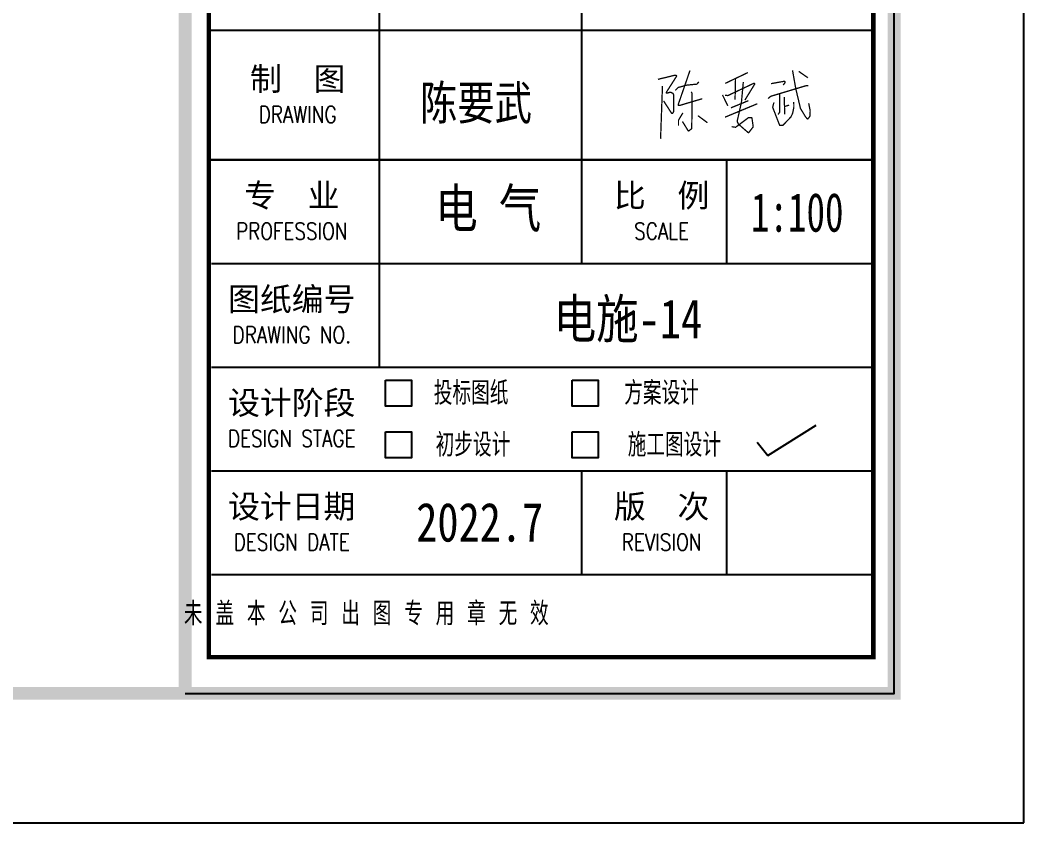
# Model space of a CAD drawing. Extents: x 815029915 to 815825525, y 579155098 to 579748855.
# Drawn here: x 815399794 to 815407538, y 579420227 to 579426422 of the extents above; entities that cross this region are included whole.
import ezdxf
from ezdxf.enums import TextEntityAlignment as Align

# ---------------------------------------------------------------- set-up
doc = ezdxf.new("R2010")
doc.units = 0
doc.header["$LTSCALE"] = 100
doc.header["$MEASUREMENT"] = 0
for name, color, linetype in [('PUB_TITLE', 4, 'Continuous'), ('TK', 7, 'Continuous'), ('TK-TEXT', 4, 'Continuous'), ('ZG-图号', 2, 'Continuous'), ('ZG-图框层', 4, 'Continuous'), ('zm', 1, 'Continuous')]:
    doc.layers.add(name, color=color, linetype=linetype)
doc.layers.add('平面看线', color=175, linetype='Continuous', lineweight=9)
doc.styles.add('-宋体', font='', dxfattribs={"width": 0.8})
doc.styles.add('CCIAD-图框(可变字)', font='', dxfattribs={"width": 0.7})
doc.styles.add('CCIAD-图框(标题项)', font='')
doc.styles.add('基本字体', font='simplex.shx', dxfattribs={"height": 180, "bigfont": 'hztxt.shx'})
doc.styles.get('-宋体').set_extended_font_data('SimSun')
doc.styles.get('CCIAD-图框(可变字)').set_extended_font_data('SimHei')
doc.styles.get('CCIAD-图框(标题项)').set_extended_font_data('SimHei')

# ---------------------------------------------------------------- blocks, each defined once
blk = doc.blocks.new('CCIAD-TK-A0-图签')
at = {"layer": 'TK'}
for p, q in [((1139.265, 121.628), (1139.265, 51.628)), ((1154.858, 121.628), (1154.858, 51.628)), ((1126.117, 61.628), (1177.187, 61.628)), ((1126.117, 61.628), (1177.187, 61.628)), ((1177.187, 51.628), (1126.117, 51.628)), ((1126.117, 51.628), (1177.187, 51.628)), ((1126.117, 51.628), (1177.187, 51.628)), ((1126.317, 51.628), (1177.387, 51.628)), ((1128.317, 51.628), (1177.387, 51.628)), ((1139.265, 51.628), (1139.265, 35.628)), ((1154.858, 51.628), (1154.858, 43.628)), ((1166.049, 51.628), (1166.049, 43.628)), ((1126.317, 43.628), (1177.387, 43.628)), ((1128.317, 43.628), (1177.387, 43.628)), ((1126.317, 35.628), (1177.387, 35.628)), ((1128.317, 35.628), (1177.387, 35.628)), ((1128.317, 35.628), (1177.387, 35.628)), ((1128.317, 35.628), (1177.387, 35.628)), ((1128.317, 35.628), (1177.387, 35.628)), ((1126.317, 27.628), (1177.387, 27.628)), ((1128.317, 27.628), (1177.387, 27.628)), ((1154.858, 27.628), (1154.858, 19.628)), ((1166.049, 27.628), (1166.049, 19.628)), ((1126.317, 19.628), (1177.387, 19.628)), ((1128.317, 19.628), (1168.317, 19.628))]:
    blk.add_line(p, q, dxfattribs=at)
at = {"layer": 'TK', "const_width": 1}
blk.add_lwpolyline([(1124.286, 10.457), (1124.286, 831)], dxfattribs=at)
at = {"layer": 'TK'}
blk.add_lwpolyline([(1124.286, 10.457), (1179, 10.457), (1179, 831)], dxfattribs=at)
at = {"layer": 'TK', "const_width": 0.347}
blk.add_lwpolyline([(1126.117, 185.398), (1177.387, 185.398), (1177.387, 13.253), (1126.117, 13.253)], close=True, dxfattribs=at)
at = {"layer": 'TK'}
for points in [[(1139.743, 34.628), (1141.743, 34.628), (1141.743, 32.628), (1139.743, 32.628)], [(1154.146, 34.628), (1156.146, 34.628), (1156.146, 32.628), (1154.146, 32.628)], [(1139.743, 30.628), (1141.743, 30.628), (1141.743, 28.628), (1139.743, 28.628)], [(1154.146, 30.628), (1156.146, 30.628), (1156.146, 28.628), (1154.146, 28.628)]]:
    blk.add_lwpolyline(points, close=True, dxfattribs=at)
at = {"layer": 'TK', "style": '基本字体', "width": 0.8}
for s, p in [('投标图纸', (1146.352, 33.628)), ('方案设计  ', (1162.031, 33.628)), ('初步设计', (1146.496, 29.628)), ('施工图设计', (1162.031, 29.628))]:
    blk.add_text(s, height=1.8, dxfattribs=at).set_placement(p, align=Align.MIDDLE_CENTER)
blk.add_text('未 盖 本 公 司 出 图 专 用 章 无 效', height=1.8, dxfattribs=at).set_placement((1152.337, 16.606), align=Align.MIDDLE_RIGHT)
at = {"layer": 'TK', "char_height": 1.8, "attachment_point": 5, "style": '基本字体'}
for s, insert, width in [('{\\fSimHei|b0|i0|c134|p49;制  图\\H1.167x;\\P\\Fsimplex,hztxt|c134;\\H0.6189x;\\W0.8;DRAWING\\H1.3846x; }', (1132.976, 56.628), 11.6), ('{\\fSimHei|b0|i0|c134|p49;专  业\\P\\Fsimplex,hztxt|c134;\\H0.7222x;\\W0.8;PROFESSION\\H1.3847x;  }', (1132.517, 47.628), 11.6), ('{\\fSimHei|b0|i0|c134|p49;比  例\\P\\Fsimplex,hztxt|c134;\\H0.7222x;\\W0.8;SCALE }', (1161.049, 47.628), 10), ('{\\fSimHei|b0|i0|c134|p49;图纸编号 \\W0.8;\\P\\Fsimplex,hztxt|c134;\\H0.7222x;DRAWING NO.\\H1.3847x; }', (1132.517, 39.628), 11.6), ('{\\fSimHei|b0|i0|c134|p49;设计阶段\\W0.8;\\P\\Fsimplex,hztxt|c134;\\H0.7222x;DESIGN STAGE}', (1132.517, 31.628), 11.6), ('{\\fSimHei|b0|i0|c134|p49;设计日期\\fKaiTi_GB2312|b0|i0|c134|p49;\\H1.167x;\\W0.8;\\P\\Fsimplex,hztxt|c134;\\H0.619x;DESIGN DATE }', (1132.517, 23.628), 11.6), ('{\\fSimHei|b0|i0|c134|p49;版  次\\Fsimplex,hztxt|c134;\\H0.7222x;\\W0.8;REVISION}', (1161.049, 23.628), 10)]:
    blk.add_mtext(s, dxfattribs=dict(at, insert=insert, width=width))
blk = doc.blocks.new('gadad23a')
at = {"layer": '平面看线', "const_width": 100}
for points in [[(129300, 115871), (130634, 116195, -0.150124), (130663, 116193), (130711, 116175, -0.476931), (130735, 116101), (129958, 114882, 0.703116), (130016, 114807), (130242, 114881, -0.191901), (130279, 114878), (130443, 114800, -0.166898), (130467, 114777), (130516, 114678, -0.116521), (130522, 114655), (130522, 113410, -0.134677), (130515, 113384), (130441, 113260, -0.556571), (130356, 113258), (129742, 114206)], [(131775, 116553), (130868, 113925, 0.557185), (130922, 113859), (131024, 113872), (132727, 114378)], [(139687, 116566), (139940, 115144), (140298, 113636, 0.077541), (140304, 113622), (140692, 112978), (140816, 112838, 0.480002), (140894, 112842), (141024, 113023, 0.147817), (141034, 113050), (141049, 113447, 0.05991), (141048, 113459), (140933, 114030)], [(130637, 115013), (130859, 115235, -0.129081), (130881, 115248), (131523, 115427), (132286, 115499, 0.194236), (132319, 115516), (132460, 115681)], [(134479, 114648), (134686, 114623, 0.141288), (134714, 114627), (136699, 115567, -0.745112), (136763, 115496), (136015, 114271)], [(137796, 114387), (137992, 114555, -0.104533), (138010, 114565), (140768, 115393, -0.07304), (140783, 115395), (140909, 115395)], [(138021, 115539), (139052, 115724, -0.467135), (139111, 115675), (139111, 115641, -0.160073), (139101, 115611), (138969, 115432)], [(131867, 114919), (131936, 114795, -0.131224), (131942, 114770), (131913, 112094, -0.229929), (131893, 112055), (131700, 111906, -0.444253), (131627, 111919), (131191, 112623)], [(138698, 114771), (138706, 113365, -0.149587), (138697, 113337), (138577, 113157)], [(135747, 114110), (135417, 112637, 0.177164), (135421, 112603), (135517, 112420, 0.093258), (135528, 112406), (136253, 111773, 0.432684), (136325, 111780), (136642, 112193, 0.202276), (136652, 112231), (136559, 112877, 0.372816), (136509, 112920), (136309, 112920, 0.162035), (136279, 112910), (135311, 112185, -0.199079), (135274, 112176), (134997, 112216)], [(138254, 114091), (138160, 113731, 0.156859), (138162, 113700), (138682, 112354, 0.309954), (138729, 112322), (138920, 112322, 0.204533), (138956, 112337), (139554, 112962, 0.079088), (139563, 112975), (139695, 113250, 0.06466), (139699, 113262), (139787, 113719, 0.04851), (139788, 113729), (139786, 114121)], [(131225, 113282), (130897, 112730, 0.134842), (130890, 112705), (130890, 112304)]]:
    blk.add_lwpolyline(points, format="xyb", dxfattribs=at)
for points in [[(134496, 115562), (136247, 116397)], [(140164, 116488), (140870, 115997)], [(129652, 115349), (129508, 111282)], [(135290, 115941), (135254, 114307)], [(135890, 115676), (135747, 114110)], [(134283, 114674), (134692, 113831)], [(134480, 112953), (136969, 113988)], [(134932, 113672), (136284, 114227)], [(139055, 114503), (139079, 113173)], [(139069, 113773), (139433, 113888)], [(132390, 113071), (133122, 112524)]]:
    blk.add_lwpolyline(points, dxfattribs=at)
blk = doc.blocks.new('ll')
at = {"layer": 'ZG-图框层'}
blk.add_lwpolyline([(815136770.1, 579524220), (815255670.1, 579524220), (815255670.1, 579608320), (815136770.1, 579608320)], close=True, dxfattribs=at)

msp = doc.modelspace()

# ---------------------------------------------------------------- linework, layer by layer
at = {"layer": 'ZG-图框层'}
msp.add_lwpolyline([(815288638.1, 579420226.5), (815407538.1, 579420226.5), (815407538.1, 579504326.5), (815288638.1, 579504326.5)], close=True, dxfattribs=at)
at = {"layer": 'ZG-图框层', "const_width": 100}
msp.add_lwpolyline([(815291138.1, 579421226.5), (815406538.1, 579421226.5), (815406538.1, 579503326.5), (815291138.1, 579503326.5)], close=True, dxfattribs=at)
at = {"layer": 'zm'}
for p, q in [((815405561.4, 579423061.2), (815405935.9, 579423296.1)), ((815405480.6, 579423164), (815405561.4, 579423061.2))]:
    msp.add_line(p, q, dxfattribs=at)

# ---------------------------------------------------------------- block references
at = {"xscale": 0.1, "yscale": 0.1, "zscale": 0.1}
msp.add_blockref('gadad23a', (815391784.2, 579414377.5), dxfattribs=at)
at = {"layer": 'TK', "xscale": 100, "yscale": 100, "zscale": 100}
msp.add_blockref('CCIAD-TK-A0-图签', (815288638.1, 579420180.9), dxfattribs=at)
at = {"layer": 'zm', "color": 1}
msp.add_blockref('ll', (151868, -103993.4), dxfattribs=at)

# ---------------------------------------------------------------- texts
at = {"layer": 'PUB_TITLE', "style": 'CCIAD-图框(标题项)', "width": 0.8}
msp.add_text('陈要武', height=264, dxfattribs=at).set_placement((815402878.8, 579425651.4))
at = {"layer": 'TK-TEXT', "style": 'CCIAD-图框(可变字)', "width": 0.7}
msp.add_attdef('1:100', text='比例', height=300, dxfattribs=at).set_placement((815405789.4, 579424699), align=Align.BOTTOM_CENTER)
at = {"layer": 'ZG-图号', "style": '-宋体', "width": 0.8}
for s, p in [('电 气', (815403405.5, 579424976.1)), ('电施-14', (815404483.2, 579424122.8)), ('2022.7', (815403339.6, 579422545.2))]:
    msp.add_text(s, height=300, dxfattribs=at).set_placement(p, align=Align.MIDDLE)

doc.saveas('drawing.dxf')
